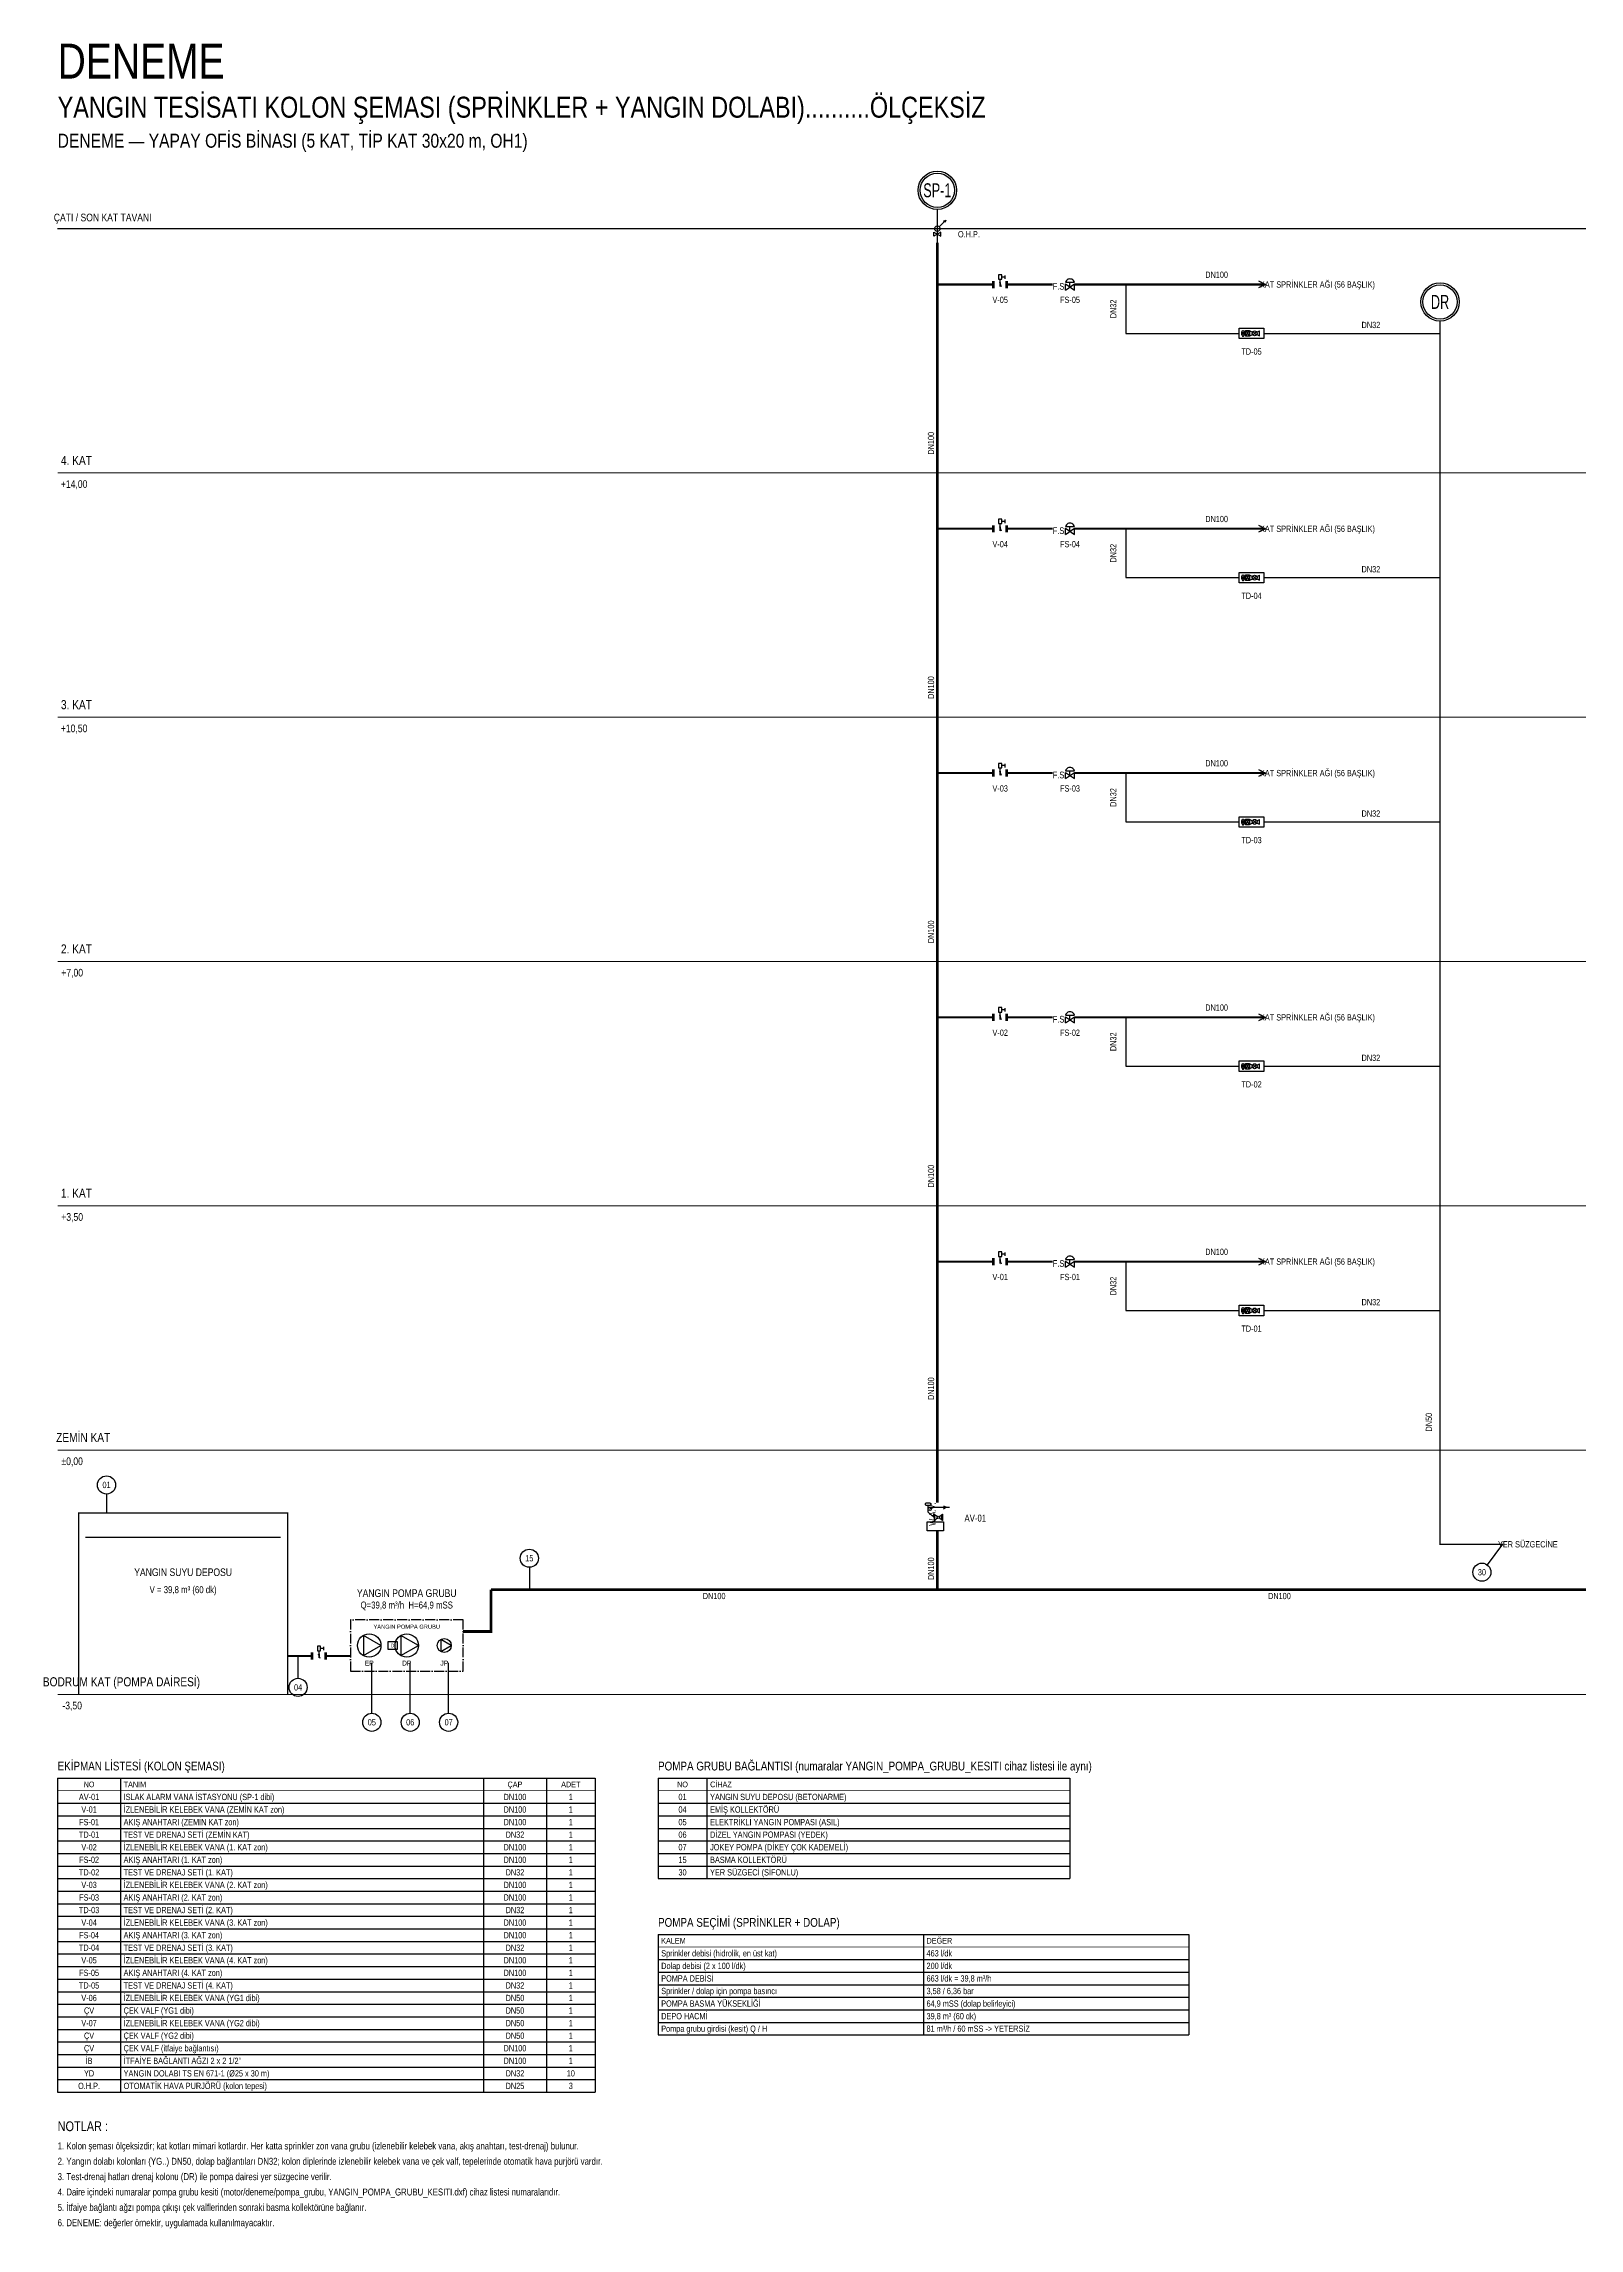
# Model space of a CAD drawing. Header units: centimetres. Extents: x -580 to 3890, y -1115 to 2015.
# Drawn here: x -580 to 1619, y -1115 to 2015 of the extents above; entities that cross this region are included whole.
import ezdxf
from ezdxf.enums import TextEntityAlignment as Align

# ---------------------------------------------------------------- set-up
doc = ezdxf.new("R2010")
doc.units = ezdxf.units.CM
doc.linetypes.add('DASHDOT', pattern=[3.556, 2.54, -0.508, 0, -0.508])
doc.linetypes.add('DASHED', pattern=[1.524, 1.27, -0.254])
for name, color, linetype in [('MTY-PISSU-KOLONNO', 211, 'Continuous'), ('MTY-VANA', 1, 'Continuous'), ('ROTAS-YANGIN-ANA-BORU', 1, 'Continuous'), ('ROTAS-YANGIN-BASLIK', 7, 'Continuous'), ('ROTAS-YANGIN-DEPO', 5, 'Continuous'), ('ROTAS-YANGIN-DRENAJ', 8, 'DASHED'), ('ROTAS-YANGIN-NOT', 1, 'Continuous'), ('ROTAS-YANGIN-SEMA-BALON', 6, 'Continuous'), ('ROTAS-YANGIN-SEMA-CAP', 3, 'Continuous'), ('ROTAS-YANGIN-SEMA-KAT', 8, 'Continuous'), ('ROTAS-YANGIN-SEMA-KOT', 7, 'Continuous'), ('ROTAS-YANGIN-SEMA-NO', 1, 'Continuous'), ('ROTAS-YANGIN-SEMA-YAZI', 7, 'Continuous'), ('ROTAS-YANGIN-SEMBOL', 10, 'Continuous'), ('ROTAS-YANGIN-SPR-BORU', 140, 'Continuous'), ('ROTAS-YANGIN-TABLO', 7, 'Continuous')]:
    doc.layers.add(name, color=color, linetype=linetype)
doc.styles.add('ANOTATIVO', font='arial.ttf')
doc.styles.add('CAP', font='wturkce.SHX', dxfattribs={"width": 0.65})
doc.styles.add('ROTAS', font='arial.ttf')

# ---------------------------------------------------------------- blocks, each defined once
blk = doc.blocks.new('ROTAS-YANGIN-POMPA-SETI')
at = {"linetype": 'DASHDOT', "ltscale": 4}
blk.add_lwpolyline([(-57.6, -26.4), (57.6, -26.4), (57.6, 26.4), (-57.6, 26.4)], close=True, dxfattribs=at)
for points in [[(-26.4, 0), (-44.4, 10.392), (-44.4, -10.392)], [(-19.2, -3.6), (-9.6, -3.6), (-9.6, 3.6), (-19.2, 3.6)], [(12, 0), (-6, 10.392), (-6, -10.392)], [(45.6, 0), (34.8, 6.2352), (34.8, -6.2352)]]:
    blk.add_lwpolyline(points, close=True)
for centre, radius in [((-38.4, 0), 12), ((0, 0), 12), ((38.4, 0), 7.2)]:
    blk.add_circle(centre, radius)
at = {"style": 'ROTAS'}
for s, height, p in [('YANGIN POMPA GRUBU', 4.2, (0, 19.2)), ('D', 3.6, (-14.4, 0)), ('EP', 5, (-38.4, -18)), ('DP', 5, (0, -18)), ('JP', 5, (38.4, -18))]:
    blk.add_text(s, height=height, dxfattribs=at).set_placement(p, align=Align.MIDDLE_CENTER)
blk.add_attdef('NO', text='', height=6, dxfattribs=at).set_placement((0, 29.4), align=Align.BOTTOM_CENTER)
blk = doc.blocks.new('MTY-IZLENEBILIR KELEBEK VANA')
at = {"layer": 'MTY-VANA', "linetype": 'Continuous'}
for p, q in [((-10.7, -5.1), (-10.7, 4.9)), ((-10.7, -5.1), (-10.7, 4.9)), ((-10.7, -5.1), (-10.7, 4.9)), ((-10.7, -5.1), (-10.7, 4.9)), ((-8.7, -5.1), (-8.7, 4.9)), ((-8.7, -5.1), (-8.7, 4.9)), ((-8.7, -5.1), (-8.7, 4.9)), ((-8.7, -5.1), (-8.7, 4.9)), ((0, 0), (0, 7.4)), ((0, 0), (0, 7.4)), ((0, 0), (0, 7.4)), ((0, 0), (0, 7.4)), ((8.7, -5.1), (8.7, 4.9)), ((8.7, -5.1), (8.7, 4.9)), ((8.7, -5.1), (8.7, 4.9)), ((8.7, -5.1), (8.7, 4.9)), ((10.7, -5.1), (10.7, 4.9)), ((10.7, -5.1), (10.7, 4.9)), ((10.7, -5.1), (10.7, 4.9)), ((10.7, -5.1), (10.7, 4.9))]:
    blk.add_line(p, q, dxfattribs=at)
at = {"layer": 'MTY-VANA'}
for p, q in [((-1.2, 3.1), (1.2, -3.1)), ((-1.2, 3.1), (1.2, -3.1)), ((-1.2, 3.1), (1.2, -3.1)), ((7, 10.6), (2.2, 10.6)), ((7, 10.6), (2.2, 10.6)), ((7, 10.6), (2.2, 10.6)), ((7, 10.6), (2.2, 10.6)), ((7, 8.2), (7, 13.1)), ((7, 8.2), (7, 13.1)), ((7, 8.2), (7, 13.1)), ((7, 8.2), (7, 13.1))]:
    blk.add_line(p, q, dxfattribs=at)
blk.add_lwpolyline([(-2.2, 13.9), (-2.2, 7.4), (2.2, 7.4), (2.2, 13.9)], close=True, dxfattribs=at)
blk.add_lwpolyline([(-2.2, 13.9), (-2.2, 7.4), (2.2, 7.4), (2.2, 13.9)], close=True, dxfattribs=at)
blk.add_lwpolyline([(-2.2, 13.9), (-2.2, 7.4), (2.2, 7.4), (2.2, 13.9)], close=True, dxfattribs=at)
blk.add_lwpolyline([(-2.2, 13.9), (-2.2, 7.4), (2.2, 7.4), (2.2, 13.9)], close=True, dxfattribs=at)
at = {"layer": 'MTY-VANA', "linetype": 'Continuous'}
blk.add_trace([(-1.2, 3.1), (1.2, 3.1), (-1.2, -3.1), (1.2, -3.1)], dxfattribs=at)
blk.add_trace([(-1.2, 3.1), (1.2, 3.1), (-1.2, -3.1), (1.2, -3.1)], dxfattribs=at)
blk.add_trace([(-1.2, 3.1), (1.2, 3.1), (-1.2, -3.1), (1.2, -3.1)], dxfattribs=at)
blk.add_trace([(-1.2, 3.1), (1.2, 3.1), (-1.2, -3.1), (1.2, -3.1)], dxfattribs=at)
at = {"layer": 'MTY-VANA', "style": 'CAP', "width": 0.65}
blk.add_attdef('CAP', text='', height=5, rotation=270, dxfattribs=at).set_placement((0, 0), align=Align.CENTER)
blk = doc.blocks.new('ROTAS-ISLAK-ALARM')
for p, q in [((-4.6, 3.9), (-1.9, 0.1)), ((-4.6, 3.9), (2.7, 3.9)), ((-0.9, 4.7), (6.7, 13.3)), ((0.1, 0.1), (2.7, 3.9)), ((6.7, 13.3), (13.5, 13.3)), ((13.5, 13.3), (13.5, -10.7)), ((13.5, 13.3), (15.9, 13.3)), ((-4.6, -6.4), (-2, -2.6)), ((-4.6, -6.4), (2.7, -6.4)), ((0.1, -2.6), (2.7, -6.4)), ((11.3, -8.7), (13.5, -13.1)), ((15.7, -8.7), (13.5, -13.1)), ((13.5, -13.1), (13.5, -17.2))]:
    blk.add_line(p, q)
for points in [[(-20, 14.6), (-7.1, 14.6), (-7.1, -8.9), (-20, -8.9), (-20, 14.6)], [(3.6, 4.2), (3.6, 4.7), (-5.4, 4.7), (-5.4, 4.2), (3.6, 4.2)], [(17.1, 17.2), (18.8, 17.2), (20, 16), (20, 10.6), (18.8, 9.4), (17.1, 9.4), (15.9, 10.6), (15.9, 16), (17.1, 17.2)], [(3.6, -6.7), (3.6, -7.3), (-5.4, -7.3), (-5.4, -6.7), (3.6, -6.7)]]:
    blk.add_lwpolyline(points)
for centre, radius in [((-0.9, -1.3), 1.7), ((11.1, 10.9), 2.4)]:
    blk.add_circle(centre, radius)
at = {"style": 'ROTAS', "width": 0.7}
blk.add_text('W.A.V.', height=9.6, dxfattribs=at).set_placement((-13, 2.4))
at = {"style": 'ROTAS'}
blk.add_attdef('NO', text='', height=6, dxfattribs=at).set_placement((0, 20.2), align=Align.BOTTOM_CENTER)
blk = doc.blocks.new('ROTAS-AKIS-ANAHTARI')
for p, q in [((-6.5, 3.1), (6.5, 3.1)), ((-6.5, -8), (-6.5, 0.8)), ((-6.5, 0.8), (6.5, -8)), ((-6.5, -8), (6.5, 0.8)), ((0, -3.6), (0, 3.1)), ((6.5, -8), (6.5, 0.8))]:
    blk.add_line(p, q)
blk.add_lwpolyline([(6.5, 3.1), (5.9, 4.4), (5.1, 5.6), (4, 6.6), (2.8, 7.4), (1.4, 7.8), (0, 8), (-1.5, 7.8), (-2.9, 7.4), (-4.1, 6.6), (-5.2, 5.6), (-6, 4.4), (-6.5, 3.1)])
at = {"style": 'ROTAS', "width": 0.7}
blk.add_text('F.S', height=9.6, dxfattribs=at).set_placement((-24.8, -7.5))
at = {"style": 'ROTAS'}
blk.add_attdef('NO', text='', height=6, dxfattribs=at).set_placement((0, 11), align=Align.BOTTOM_CENTER)
blk = doc.blocks.new('ROTAS-TEST-DRENAJ')
for p, q in [((-13.7, 1.9), (-12.7, 4.1)), ((-11.4, 4.1), (-10.4, 1.9)), ((-10.9, 0), (-8.4, 0)), ((-8.4, 4.1), (-2.7, -4.1)), ((-8.4, -4.1), (-2.7, 4.1)), ((-8.4, 4.1), (-2.7, -4.1)), ((-8.4, -4.1), (-2.7, 4.1)), ((-2.7, 0), (-2.2, 0)), ((-2.2, 3.4), (1.3, 1.6)), ((-2.2, -3.4), (-2.2, 3.4)), ((2, -2.5), (7, 2.5)), ((2, 2.5), (7, -2.5)), ((7.7, 1.6), (11.2, 3.4)), ((11.2, -3.4), (11.2, 3.4)), ((-13.7, -1.9), (-12.7, -4.1)), ((-11.4, -4.1), (-10.4, -1.9)), ((-2.2, -3.4), (1.3, -1.6)), ((7.7, -1.6), (11.2, -3.4))]:
    blk.add_line(p, q)
for points in [[(-17.7, -7.5), (-17.7, 7.5), (17.7, 7.5), (17.7, -7.5), (-17.7, -7.5)], [(-13.7, -1.9), (-13.7, 1.9)], [(-10.9, -0.9), (-10.9, 0.9), (-13.3, 0.9), (-13.3, -0.9), (-10.9, -0.9)], [(-12.7, 4.1), (-11.4, 4.1)], [(-10.4, -1.9), (-10.4, 1.9)], [(-8.4, -4.1), (-8.4, 4.1), (-2.7, 4.1), (-2.7, -4.1), (-8.4, -4.1)], [(-12.7, -4.1), (-11.4, -4.1)]]:
    blk.add_lwpolyline(points)
blk.add_circle((4.5, 0), 3.55)
at = {"style": 'ROTAS'}
blk.add_attdef('NO', text='', height=6, dxfattribs=at).set_placement((0, 10.5), align=Align.BOTTOM_CENTER)
blk = doc.blocks.new('ROTAS-PURJOR-SPRINKLER')
for p, q in [((1.4, 11.4), (6, 16)), ((0, 0), (0, 8))]:
    blk.add_line(p, q)
blk.add_lwpolyline([(4.5, 15.3), (6, 16), (5.3, 14.5)])
blk.add_lwpolyline([(-2.4, 4.6), (-2.4, 7.4), (2.4, 4.6), (2.4, 7.4)], close=True)
blk.add_circle((0, 10), 2)
blk = doc.blocks.new('MTY-KOLON NO')
at = {"layer": 'MTY-PISSU-KOLONNO', "color": 1, "linetype": 'Continuous', "ltscale": 100}
blk.add_circle((0, 0), 27.5, dxfattribs=at)
at = {"layer": 'MTY-PISSU-KOLONNO', "color": 7, "linetype": 'Continuous', "ltscale": 100}
blk.add_circle((0, 0), 24.5, dxfattribs=at)
at = {"style": 'ANOTATIVO', "width": 0.65}
blk.add_attdef('K', text='', height=20, dxfattribs=at).set_placement((0, 0), align=Align.MIDDLE_CENTER)

msp = doc.modelspace()

# ---------------------------------------------------------------- linework, layer by layer
at = {"layer": 'ROTAS-YANGIN-ANA-BORU'}
for points, const_width in [([(20.6, -260), (60.6, -260), (60.6, -200)], 4), ([(60.6, -200), (700, -200)], 4), ([(700, -200), (1680, -200)], 4), ([(-230.6, -295), (-196.3, -295)], 3), ([(-175, -295), (-140.6, -295)], 3)]:
    msp.add_lwpolyline(points, dxfattribs=dict(at, const_width=const_width))
at = {"layer": 'ROTAS-YANGIN-DEPO'}
msp.add_lwpolyline([(-520, -125), (-240.6, -125)], dxfattribs=at)
at = {"layer": 'ROTAS-YANGIN-DRENAJ'}
for points in [[(970, 1600), (1132.3, 1600)], [(1167.7, 1600), (1420, 1600)], [(970, 1250), (1132.3, 1250)], [(1167.7, 1250), (1420, 1250)], [(970, 900), (1132.3, 900)], [(1167.7, 900), (1420, 900)], [(970, 550), (1132.3, 550)], [(1167.7, 550), (1420, 550)], [(970, 200), (1132.3, 200)], [(1167.7, 200), (1420, 200)]]:
    msp.add_lwpolyline(points, dxfattribs=at)
at = {"layer": 'ROTAS-YANGIN-DRENAJ', "const_width": 2}
msp.add_lwpolyline([(1420, 1600), (1420, -135), (1510, -135)], dxfattribs=at)
at = {"layer": 'ROTAS-YANGIN-SEMA-BALON'}
for points in [[(700, 1740), (700, 1777)], [(1420, 1580), (1420, 1617)], [(-490, -63), (-490, -90)], [(115.6, -168), (115.6, -200)], [(-215.6, -327), (-215.6, -295)], [(-110, -377), (-110, -305)], [(-55, -377), (-55, -305)], [(0, -377), (0, -305)]]:
    msp.add_lwpolyline(points, dxfattribs=at)
for centre in [(-490, -50), (115.6, -155), (1480, -175), (-215.6, -340), (-110, -390), (-55, -390), (0, -390)]:
    msp.add_circle(centre, 13, dxfattribs=at)
at = {"layer": 'ROTAS-YANGIN-SEMA-KAT'}
msp.add_lwpolyline([(-560, 1750), (3080, 1750)], dxfattribs=at)
at = {"layer": 'ROTAS-YANGIN-SEMA-KAT', "const_width": 1.5}
for points in [[(-560, 1400), (3080, 1400)], [(-560, 1050), (3080, 1050)], [(-560, 700), (3080, 700)], [(-560, 350), (3080, 350)], [(-560, 0), (3080, 0)], [(-560, -350), (3080, -350)]]:
    msp.add_lwpolyline(points, dxfattribs=at)
at = {"layer": 'ROTAS-YANGIN-SPR-BORU'}
for points, const_width in [([(700, 1670), (700, 1730)], 4), ([(700, 1320), (700, 1670)], 4), ([(700, 1670), (779.3, 1670)], 3), ([(800.7, 1670), (865.2, 1670)], 3), ([(896.5, 1670), (1170, 1670)], 3), ([(700, 970), (700, 1320)], 4), ([(700, 1320), (779.3, 1320)], 3), ([(800.7, 1320), (865.2, 1320)], 3), ([(896.5, 1320), (1170, 1320)], 3), ([(700, 620), (700, 970)], 4), ([(700, 970), (779.3, 970)], 3), ([(800.7, 970), (865.2, 970)], 3), ([(896.5, 970), (1170, 970)], 3), ([(700, 270), (700, 620)], 4), ([(700, 620), (779.3, 620)], 3), ([(800.7, 620), (865.2, 620)], 3), ([(896.5, 620), (1170, 620)], 3), ([(700, -10), (700, 270)], 4), ([(700, 270), (779.3, 270)], 3), ([(800.7, 270), (865.2, 270)], 3), ([(896.5, 270), (1170, 270)], 3), ([(700, -75.5), (700, -10)], 4), ([(700, -200), (700, -115.5)], 4)]:
    msp.add_lwpolyline(points, dxfattribs=dict(at, const_width=const_width))
for points in [[(970, 1670), (970, 1600)], [(970, 1320), (970, 1250)], [(970, 970), (970, 900)], [(970, 620), (970, 550)], [(970, 270), (970, 200)]]:
    msp.add_lwpolyline(points, dxfattribs=at)
at = {"layer": 'ROTAS-YANGIN-TABLO'}
for p, q in [((-560, -470), (-560, -920)), ((-470, -470), (-470, -920)), ((50, -470), (50, -920)), ((140, -470), (140, -920)), ((210, -470), (210, -920)), ((300, -470), (300, -614)), ((370, -470), (370, -614)), ((890, -470), (890, -614)), ((300, -694), (300, -838)), ((680, -694), (680, -838)), ((1060, -694), (1060, -838))]:
    msp.add_line(p, q, dxfattribs=at)
at = {"layer": 'ROTAS-YANGIN-TABLO', "const_width": 1}
for points in [[(-560, -488), (210, -488)], [(300, -488), (890, -488)], [(300, -712), (1060, -712)]]:
    msp.add_lwpolyline(points, dxfattribs=at)
at = {"layer": 'ROTAS-YANGIN-TABLO'}
for points in [[(-560, -470), (210, -470)], [(300, -470), (890, -470)], [(-560, -506), (210, -506)], [(-560, -524), (210, -524)], [(300, -506), (890, -506)], [(300, -524), (890, -524)], [(-560, -542), (210, -542)], [(-560, -560), (210, -560)], [(300, -542), (890, -542)], [(300, -560), (890, -560)], [(-560, -578), (210, -578)], [(300, -578), (890, -578)], [(-560, -596), (210, -596)], [(-560, -614), (210, -614)], [(300, -596), (890, -596)], [(300, -614), (890, -614)], [(-560, -632), (210, -632)], [(-560, -650), (210, -650)], [(-560, -668), (210, -668)], [(-560, -686), (210, -686)], [(-560, -704), (210, -704)], [(300, -694), (1060, -694)], [(-560, -722), (210, -722)], [(-560, -740), (210, -740)], [(300, -730), (1060, -730)], [(300, -748), (1060, -748)], [(-560, -758), (210, -758)], [(-560, -776), (210, -776)], [(300, -766), (1060, -766)], [(-560, -794), (210, -794)], [(-560, -812), (210, -812)], [(300, -784), (1060, -784)], [(300, -802), (1060, -802)], [(-560, -830), (210, -830)], [(300, -820), (1060, -820)], [(300, -838), (1060, -838)], [(-560, -848), (210, -848)], [(-560, -866), (210, -866)], [(-560, -884), (210, -884)], [(-560, -902), (210, -902)], [(-560, -920), (210, -920)]]:
    msp.add_lwpolyline(points, dxfattribs=at)

# ---------------------------------------------------------------- block references
at = {"layer": 'ROTAS-YANGIN-SEMBOL'}
ref = msp.add_blockref('MTY-KOLON NO', (700, 1805), dxfattribs=at)
ref.add_attrib('K', 'SP-1', dxfattribs={"layer": '0', "height": 20, "style": 'ROTAS', "width": 0.65}).set_placement((700, 1805), align=Align.MIDDLE_CENTER)
for name, p, xscale, yscale in [('ROTAS-PURJOR-SPRINKLER', (700, 1730), 2, 2), ('ROTAS-YANGIN-POMPA-SETI', (-60, -280), 1.4, 1.4)]:
    msp.add_blockref(name, p, dxfattribs=dict(at, xscale=xscale, yscale=yscale))
for name, p in [('MTY-IZLENEBILIR KELEBEK VANA', (790, 1670)), ('ROTAS-AKIS-ANAHTARI', (890, 1670)), ('ROTAS-TEST-DRENAJ', (1150, 1600)), ('MTY-IZLENEBILIR KELEBEK VANA', (790, 1320)), ('ROTAS-AKIS-ANAHTARI', (890, 1320)), ('ROTAS-TEST-DRENAJ', (1150, 1250)), ('MTY-IZLENEBILIR KELEBEK VANA', (790, 970)), ('ROTAS-AKIS-ANAHTARI', (890, 970)), ('ROTAS-TEST-DRENAJ', (1150, 900)), ('MTY-IZLENEBILIR KELEBEK VANA', (790, 620)), ('ROTAS-AKIS-ANAHTARI', (890, 620)), ('ROTAS-TEST-DRENAJ', (1150, 550)), ('MTY-IZLENEBILIR KELEBEK VANA', (790, 270)), ('ROTAS-AKIS-ANAHTARI', (890, 270)), ('ROTAS-TEST-DRENAJ', (1150, 200)), ('MTY-IZLENEBILIR KELEBEK VANA', (-185.6, -295))]:
    msp.add_blockref(name, p, dxfattribs=at)
ref = msp.add_blockref('MTY-KOLON NO', (1420, 1645), dxfattribs=at)
ref.add_attrib('K', 'DR', dxfattribs={"layer": '0', "height": 20, "style": 'ROTAS', "width": 0.65}).set_placement((1420, 1645), align=Align.MIDDLE_CENTER)
at = {"layer": 'ROTAS-YANGIN-SEMBOL', "rotation": 90}
msp.add_blockref('ROTAS-ISLAK-ALARM', (700, -95.5), dxfattribs=at)

# ---------------------------------------------------------------- texts
at = {"layer": 'ROTAS-YANGIN-BASLIK', "style": 'ROTAS', "width": 0.8}
for s, height, p in [('DENEME', 50, (-560, 1950)), ('YANGIN TESİSATI KOLON ŞEMASI (SPRİNKLER + YANGIN DOLABI)..........ÖLÇEKSİZ', 30, (-560, 1900)), ('DENEME — YAPAY OFİS BİNASI (5 KAT, TİP KAT 30x20 m, OH1)', 20, (-560, 1860))]:
    msp.add_text(s, height=height, dxfattribs=at).set_placement(p, align=Align.BOTTOM_LEFT)
at = {"layer": 'ROTAS-YANGIN-NOT', "style": 'ROTAS', "width": 0.8}
for s, height, p in [('NOTLAR :', 14, (-560, -980)), ('1. Kolon şeması ölçeksizdir; kat kotları mimari kotlardır. Her katta sprinkler zon vana grubu (izlenebilir kelebek vana, akış anahtarı, test-drenaj) bulunur.', 10, (-560, -1005)), ('2. Yangın dolabı kolonları (YG..) DN50, dolap bağlantıları DN32; kolon diplerinde izlenebilir kelebek vana ve çek valf, tepelerinde otomatik hava purjörü vardır.', 10, (-560, -1027)), ('4. Daire içindeki numaralar pompa grubu kesiti (motor/deneme/pompa_grubu, YANGIN_POMPA_GRUBU_KESITI.dxf) cihaz listesi numaralarıdır.', 10, (-560, -1071)), ('3. Test-drenaj hatları drenaj kolonu (DR) ile pompa dairesi yer süzgecine verilir.', 10, (-560, -1049)), ('5. İtfaiye bağlantı ağzı pompa çıkışı çek valflerinden sonraki basma kollektörüne bağlanır.', 10, (-560, -1093)), ('6. DENEME: değerler örnektir, uygulamada kullanılmayacaktır.', 10, (-560, -1115))]:
    msp.add_text(s, height=height, dxfattribs=at).set_placement(p, align=Align.BOTTOM_LEFT)
at = {"layer": 'ROTAS-YANGIN-SEMA-BALON', "style": 'ROTAS', "width": 0.8}
for s, p in [('01', (-490, -50)), ('15', (115.6, -155)), ('30', (1480, -175)), ('04', (-215.6, -340)), ('05', (-110, -390)), ('06', (-55, -390)), ('07', (0, -390))]:
    msp.add_text(s, height=9, dxfattribs=at).set_placement(p, align=Align.MIDDLE_CENTER)
at = {"layer": 'ROTAS-YANGIN-TABLO', "style": 'ROTAS', "width": 0.8}
for s, p in [('EKİPMAN LİSTESİ (KOLON ŞEMASI)', (-560, -462.8)), ('POMPA GRUBU BAĞLANTISI (numaralar YANGIN_POMPA_GRUBU_KESITI cihaz listesi ile aynı)', (300, -462.8)), ('POMPA SEÇİMİ (SPRİNKLER + DOLAP)', (300, -686.8))]:
    msp.add_text(s, height=12.6, dxfattribs=at).set_placement(p, align=Align.BOTTOM_LEFT)
for s, height, p in [('AV-01', 9, (-515, -497)), ('NO', 8.1, (-515, -479)), ('DN100', 9, (95, -497)), ('ÇAP', 8.1, (95, -479)), ('ADET', 8.1, (175, -479)), ('1', 9, (175, -497)), ('NO', 8.1, (335, -479)), ('01', 9, (335, -497)), ('FS-01', 9, (-515, -533)), ('V-01', 9, (-515, -515)), ('DN100', 9, (95, -515)), ('DN100', 9, (95, -533)), ('1', 9, (175, -515)), ('1', 9, (175, -533)), ('04', 9, (335, -515)), ('05', 9, (335, -533)), ('TD-01', 9, (-515, -551)), ('DN32', 9, (95, -551)), ('1', 9, (175, -551)), ('06', 9, (335, -551)), ('FS-02', 9, (-515, -587)), ('V-02', 9, (-515, -569)), ('DN100', 9, (95, -569)), ('DN100', 9, (95, -587)), ('1', 9, (175, -569)), ('1', 9, (175, -587)), ('07', 9, (335, -569)), ('15', 9, (335, -587)), ('TD-02', 9, (-515, -605)), ('V-03', 9, (-515, -623)), ('DN100', 9, (95, -623)), ('DN32', 9, (95, -605)), ('1', 9, (175, -605)), ('1', 9, (175, -623)), ('30', 9, (335, -605)), ('TD-03', 9, (-515, -659)), ('FS-03', 9, (-515, -641)), ('DN100', 9, (95, -641)), ('DN32', 9, (95, -659)), ('1', 9, (175, -641)), ('1', 9, (175, -659)), ('V-04', 9, (-515, -677)), ('DN100', 9, (95, -677)), ('1', 9, (175, -677)), ('TD-04', 9, (-515, -713)), ('FS-04', 9, (-515, -695)), ('DN100', 9, (95, -695)), ('DN32', 9, (95, -713)), ('1', 9, (175, -695)), ('1', 9, (175, -713)), ('FS-05', 9, (-515, -749)), ('V-05', 9, (-515, -731)), ('DN100', 9, (95, -731)), ('DN100', 9, (95, -749)), ('1', 9, (175, -731)), ('1', 9, (175, -749)), ('TD-05', 9, (-515, -767)), ('V-06', 9, (-515, -785)), ('DN32', 9, (95, -767)), ('DN50', 9, (95, -785)), ('1', 9, (175, -767)), ('1', 9, (175, -785)), ('ÇV', 9, (-515, -803)), ('DN50', 9, (95, -803)), ('1', 9, (175, -803)), ('V-07', 9, (-515, -821)), ('ÇV', 9, (-515, -839)), ('DN50', 9, (95, -821)), ('DN50', 9, (95, -839)), ('1', 9, (175, -821)), ('1', 9, (175, -839)), ('ÇV', 9, (-515, -857)), ('İB', 9, (-515, -875)), ('DN100', 9, (95, -857)), ('DN100', 9, (95, -875)), ('1', 9, (175, -857)), ('1', 9, (175, -875)), ('O.H.P.', 9, (-515, -911)), ('YD', 9, (-515, -893)), ('DN32', 9, (95, -893)), ('DN25', 9, (95, -911)), ('10', 9, (175, -893)), ('3', 9, (175, -911))]:
    msp.add_text(s, height=height, dxfattribs=at).set_placement(p, align=Align.MIDDLE_CENTER)
for s, height, p in [('TANIM', 8.1, (-465.5, -479)), ('ISLAK ALARM VANA İSTASYONU (SP-1 dibi)', 9, (-465.5, -497)), ('YANGIN SUYU DEPOSU (BETONARME)', 9, (374.5, -497)), ('CİHAZ', 8.1, (374.5, -479)), ('AKIŞ ANAHTARI (ZEMİN KAT zon)', 9, (-465.5, -533)), ('İZLENEBİLİR KELEBEK VANA (ZEMİN KAT zon)', 9, (-465.5, -515)), ('EMİŞ KOLLEKTÖRÜ', 9, (374.5, -515)), ('ELEKTRİKLİ YANGIN POMPASI (ASIL)', 9, (374.5, -533)), ('TEST VE DRENAJ SETİ (ZEMİN KAT)', 9, (-465.5, -551)), ('İZLENEBİLİR KELEBEK VANA (1. KAT zon)', 9, (-465.5, -569)), ('JOKEY POMPA (DİKEY ÇOK KADEMELİ)', 9, (374.5, -569)), ('DİZEL YANGIN POMPASI (YEDEK)', 9, (374.5, -551)), ('AKIŞ ANAHTARI (1. KAT zon)', 9, (-465.5, -587)), ('BASMA KOLLEKTÖRÜ', 9, (374.5, -587)), ('TEST VE DRENAJ SETİ (1. KAT)', 9, (-465.5, -605)), ('İZLENEBİLİR KELEBEK VANA (2. KAT zon)', 9, (-465.5, -623)), ('YER SÜZGECİ (SİFONLU)', 9, (374.5, -605)), ('AKIŞ ANAHTARI (2. KAT zon)', 9, (-465.5, -641)), ('TEST VE DRENAJ SETİ (2. KAT)', 9, (-465.5, -659)), ('İZLENEBİLİR KELEBEK VANA (3. KAT zon)', 9, (-465.5, -677)), ('AKIŞ ANAHTARI (3. KAT zon)', 9, (-465.5, -695)), ('TEST VE DRENAJ SETİ (3. KAT)', 9, (-465.5, -713)), ('Sprinkler debisi (hidrolik, en üst kat)', 9, (304.5, -721)), ('KALEM', 8.1, (304.5, -703)), ('463 l/dk', 9, (684.5, -721)), ('DEĞER', 8.1, (684.5, -703)), ('AKIŞ ANAHTARI (4. KAT zon)', 9, (-465.5, -749)), ('İZLENEBİLİR KELEBEK VANA (4. KAT zon)', 9, (-465.5, -731)), ('Dolap debisi (2 x 100 l/dk)', 9, (304.5, -739)), ('POMPA DEBİSİ', 9, (304.5, -757)), ('200 l/dk', 9, (684.5, -739)), ('TEST VE DRENAJ SETİ (4. KAT)', 9, (-465.5, -767)), ('İZLENEBİLİR KELEBEK VANA (YG1 dibi)', 9, (-465.5, -785)), ('Sprinkler / dolap için pompa basıncı', 9, (304.5, -775)), ('3,58 / 6,36 bar', 9, (684.5, -775)), ('663 l/dk = 39,8 m³/h', 9, (684.5, -757)), ('ÇEK VALF (YG1 dibi)', 9, (-465.5, -803)), ('POMPA BASMA YÜKSEKLİĞİ', 9, (304.5, -793)), ('DEPO HACMİ', 9, (304.5, -811)), ('39,8 m³ (60 dk)', 9, (684.5, -811)), ('64,9 mSS (dolap belirleyici)', 9, (684.5, -793)), ('ÇEK VALF (YG2 dibi)', 9, (-465.5, -839)), ('İZLENEBİLİR KELEBEK VANA (YG2 dibi)', 9, (-465.5, -821)), ('Pompa grubu girdisi (kesit) Q / H', 9, (304.5, -829)), ('81 m³/h / 60 mSS -> YETERSİZ', 9, (684.5, -829)), ('ÇEK VALF (itfaiye bağlantısı)', 9, (-465.5, -857)), ('İTFAİYE BAĞLANTI AĞZI 2 x 2 1/2"', 9, (-465.5, -875)), ('YANGIN DOLABI TS EN 671-1 (Ø25 x 30 m)', 9, (-465.5, -893)), ('OTOMATİK HAVA PURJÖRÜ (kolon tepesi)', 9, (-465.5, -911))]:
    msp.add_text(s, height=height, dxfattribs=at).set_placement(p, align=Align.MIDDLE_LEFT)

# ---------------------------------------------------------------- wipeouts: each hides what was drawn before it
for points in [[(740, -104.2), (768.8, -104.2), (768.8, -90.7), (740, -90.7)], [(-111.3, -212.4), (-8.7, -212.4), (-8.7, -197.6), (-111.3, -197.6)]]:
    msp.add_wipeout(points)

# ---------------------------------------------------------------- next in the draw order: texts
at = {"layer": 'ROTAS-YANGIN-SEMA-NO', "style": 'ROTAS', "width": 0.8}
msp.add_text('AV-01', height=10, dxfattribs=at).set_placement((754.4, -97.5), align=Align.MIDDLE_CENTER)
at = {"layer": 'ROTAS-YANGIN-SEMA-YAZI', "style": 'ROTAS', "width": 0.8}
msp.add_text('YANGIN POMPA GRUBU', height=11, dxfattribs=at).set_placement((-60, -205), align=Align.MIDDLE_CENTER)

# ---------------------------------------------------------------- next in the draw order: wipeouts: each hides what was drawn before it
for points in [[(-555, 1758.6), (-436, 1758.6), (-436, 1773.4), (-555, 1773.4)], [(730, 1735.9), (760.4, 1735.9), (760.4, 1748.1), (730, 1748.1)], [(1087, 1677.9), (1113, 1677.9), (1113, 1690.1), (1087, 1690.1)], [(1178, 1663.9), (1311.1, 1663.9), (1311.1, 1676.1), (1178, 1676.1)], [(779.3, 1641.9), (800.7, 1641.9), (800.7, 1654.1), (779.3, 1654.1)], [(877, 1641.9), (903, 1641.9), (903, 1654.1), (877, 1654.1)], [(945.9, 1624.3), (958.1, 1624.3), (958.1, 1645.7), (945.9, 1645.7)], [(1310.3, 1605.9), (1331.7, 1605.9), (1331.7, 1618.1), (1310.3, 1618.1)], [(1137, 1567.9), (1163, 1567.9), (1163, 1580.1), (1137, 1580.1)], [(684.8, 1429.5), (697, 1429.5), (697, 1455.5), (684.8, 1455.5)], [(-555, 1409.2), (-511.1, 1409.2), (-511.1, 1426.8), (-555, 1426.8)], [(-555, 1376.6), (-517.9, 1376.6), (-517.9, 1391.4), (-555, 1391.4)], [(1087, 1327.9), (1113, 1327.9), (1113, 1340.1), (1087, 1340.1)], [(1178, 1313.9), (1311.1, 1313.9), (1311.1, 1326.1), (1178, 1326.1)], [(779.3, 1291.9), (800.7, 1291.9), (800.7, 1304.1), (779.3, 1304.1)], [(877, 1291.9), (903, 1291.9), (903, 1304.1), (877, 1304.1)], [(945.9, 1274.3), (958.1, 1274.3), (958.1, 1295.7), (945.9, 1295.7)], [(1310.3, 1255.9), (1331.7, 1255.9), (1331.7, 1268.1), (1310.3, 1268.1)], [(1137, 1217.9), (1163, 1217.9), (1163, 1230.1), (1137, 1230.1)], [(684.8, 1079.5), (697, 1079.5), (697, 1105.5), (684.8, 1105.5)], [(-555, 1059.2), (-511.1, 1059.2), (-511.1, 1076.8), (-555, 1076.8)], [(-555, 1026.6), (-517.9, 1026.6), (-517.9, 1041.4), (-555, 1041.4)], [(1087, 977.9), (1113, 977.9), (1113, 990.1), (1087, 990.1)], [(1178, 963.9), (1311.1, 963.9), (1311.1, 976.1), (1178, 976.1)], [(779.3, 941.9), (800.7, 941.9), (800.7, 954.1), (779.3, 954.1)], [(877, 941.9), (903, 941.9), (903, 954.1), (877, 954.1)], [(945.9, 924.3), (958.1, 924.3), (958.1, 945.7), (945.9, 945.7)], [(1310.3, 905.9), (1331.7, 905.9), (1331.7, 918.1), (1310.3, 918.1)], [(1137, 867.9), (1163, 867.9), (1163, 880.1), (1137, 880.1)], [(684.8, 729.5), (697, 729.5), (697, 755.5), (684.8, 755.5)], [(-555, 709.2), (-511.1, 709.2), (-511.1, 726.8), (-555, 726.8)], [(-555, 676.6), (-523.3, 676.6), (-523.3, 691.4), (-555, 691.4)], [(1087, 627.9), (1113, 627.9), (1113, 640.1), (1087, 640.1)], [(1178, 613.9), (1311.1, 613.9), (1311.1, 626.1), (1178, 626.1)], [(779.3, 591.9), (800.7, 591.9), (800.7, 604.1), (779.3, 604.1)], [(877, 591.9), (903, 591.9), (903, 604.1), (877, 604.1)], [(945.9, 574.3), (958.1, 574.3), (958.1, 595.7), (945.9, 595.7)], [(1310.3, 555.9), (1331.7, 555.9), (1331.7, 568.1), (1310.3, 568.1)], [(1137, 517.9), (1163, 517.9), (1163, 530.1), (1137, 530.1)], [(-555, 359.2), (-511.1, 359.2), (-511.1, 376.8), (-555, 376.8)], [(684.8, 379.5), (697, 379.5), (697, 405.5), (684.8, 405.5)], [(-555, 326.6), (-523.3, 326.6), (-523.3, 341.4), (-555, 341.4)], [(1087, 277.9), (1113, 277.9), (1113, 290.1), (1087, 290.1)], [(779.3, 241.9), (800.7, 241.9), (800.7, 254.1), (779.3, 254.1)], [(877, 241.9), (903, 241.9), (903, 254.1), (877, 254.1)], [(1178, 263.9), (1311.1, 263.9), (1311.1, 276.1), (1178, 276.1)], [(945.9, 224.3), (958.1, 224.3), (958.1, 245.7), (945.9, 245.7)], [(1310.3, 205.9), (1331.7, 205.9), (1331.7, 218.1), (1310.3, 218.1)], [(1137, 167.9), (1163, 167.9), (1163, 180.1), (1137, 180.1)], [(684.8, 75), (697, 75), (697, 101), (684.8, 101)], [(1397.9, 29.3), (1410.1, 29.3), (1410.1, 50.7), (1397.9, 50.7)], [(-555, 9.2), (-491.8, 9.2), (-491.8, 26.8), (-555, 26.8)], [(-555, -23.4), (-523.3, -23.4), (-523.3, -8.6), (-555, -8.6)], [(1515, -141.1), (1576.6, -141.1), (1576.6, -128.9), (1515, -128.9)], [(684.8, -183), (697, -183), (697, -157), (684.8, -157)], [(367.4, -215.1), (393.3, -215.1), (393.3, -203), (367.4, -203)], [(1177, -215.1), (1203, -215.1), (1203, -203), (1177, -203)], [(-555, -340.8), (-382.2, -340.8), (-382.2, -323.2), (-555, -323.2)], [(-555, -373.4), (-523.3, -373.4), (-523.3, -358.6), (-555, -358.6)]]:
    msp.add_wipeout(points)

# ---------------------------------------------------------------- next in the draw order: linework, layer by layer
at = {"layer": 'ROTAS-YANGIN-DEPO', "const_width": 2}
msp.add_lwpolyline([(-530, -350), (-530, -90), (-230.6, -90), (-230.6, -350)], dxfattribs=at)
at = {"layer": 'ROTAS-YANGIN-SEMA-BALON'}
msp.add_lwpolyline([(1487.8, -164.6), (1510, -135)], dxfattribs=at)
at = {"layer": 'ROTAS-YANGIN-SPR-BORU'}
for points in [[(1160, 1675), (1170, 1670), (1160, 1665)], [(1160, 1325), (1170, 1320), (1160, 1315)], [(1160, 975), (1170, 970), (1160, 965)], [(1160, 625), (1170, 620), (1160, 615)], [(1160, 275), (1170, 270), (1160, 265)]]:
    msp.add_lwpolyline(points, dxfattribs=at)

# ---------------------------------------------------------------- next in the draw order: texts
at = {"layer": 'ROTAS-YANGIN-SEMA-CAP', "style": 'ROTAS', "width": 0.8}
for s, p in [('DN100', (1100, 1684)), ('DN32', (1321, 1612)), ('DN100', (1100, 1334)), ('DN32', (1321, 1262)), ('DN100', (1100, 984)), ('DN32', (1321, 912)), ('DN100', (1100, 634)), ('DN32', (1321, 562)), ('DN100', (1100, 284)), ('DN32', (1321, 212)), ('DN100', (380.3, -209.1)), ('DN100', (1190, -209.1))]:
    msp.add_text(s, height=9, dxfattribs=at).set_placement(p, align=Align.MIDDLE_CENTER)
for s, p in [('DN32', (952, 1635)), ('DN100', (690.9, 1442.5)), ('DN32', (952, 1285)), ('DN100', (690.9, 1092.5)), ('DN32', (952, 935)), ('DN100', (690.9, 742.5)), ('DN32', (952, 585)), ('DN100', (690.9, 392.5)), ('DN32', (952, 235)), ('DN100', (690.9, 88)), ('DN50', (1404, 40)), ('DN100', (690.9, -170))]:
    msp.add_text(s, height=9, rotation=90, dxfattribs=at).set_placement(p, align=Align.MIDDLE_CENTER)
at = {"layer": 'ROTAS-YANGIN-SEMA-KOT', "style": 'ROTAS', "width": 0.8}
for s, height, p in [('ÇATI / SON KAT TAVANI', 11, (-495.5, 1766)), ('4. KAT', 13, (-533.1, 1418)), ('+14,00', 11, (-536.4, 1384)), ('3. KAT', 13, (-533.1, 1068)), ('+10,50', 11, (-536.4, 1034)), ('2. KAT', 13, (-533.1, 718)), ('+7,00', 11, (-539.2, 684)), ('1. KAT', 13, (-533.1, 368)), ('+3,50', 11, (-539.2, 334)), ('ZEMİN KAT', 13, (-523.4, 18)), ('±0,00', 11, (-539.2, -16)), ('BODRUM KAT (POMPA DAİRESİ)', 13, (-468.6, -332)), ('-3,50', 11, (-539.2, -366))]:
    msp.add_text(s, height=height, dxfattribs=at).set_placement(p, align=Align.MIDDLE_CENTER)
at = {"layer": 'ROTAS-YANGIN-SEMA-NO', "style": 'ROTAS', "width": 0.8}
for s, p in [('V-05', (790, 1648)), ('FS-05', (890, 1648)), ('TD-05', (1150, 1574)), ('V-04', (790, 1298)), ('FS-04', (890, 1298)), ('TD-04', (1150, 1224)), ('V-03', (790, 948)), ('FS-03', (890, 948)), ('TD-03', (1150, 874)), ('V-02', (790, 598)), ('FS-02', (890, 598)), ('TD-02', (1150, 524)), ('V-01', (790, 248)), ('FS-01', (890, 248)), ('TD-01', (1150, 174))]:
    msp.add_text(s, height=9, dxfattribs=at).set_placement(p, align=Align.MIDDLE_CENTER)
at = {"layer": 'ROTAS-YANGIN-SEMA-YAZI', "style": 'ROTAS', "width": 0.8}
for s, p in [('O.H.P.', (745.2, 1742)), ('KAT SPRİNKLER AĞI (56 BAŞLIK)', (1244.5, 1670)), ('KAT SPRİNKLER AĞI (56 BAŞLIK)', (1244.5, 1320)), ('KAT SPRİNKLER AĞI (56 BAŞLIK)', (1244.5, 970)), ('KAT SPRİNKLER AĞI (56 BAŞLIK)', (1244.5, 620)), ('KAT SPRİNKLER AĞI (56 BAŞLIK)', (1244.5, 270)), ('YER SÜZGECİNE', (1545.8, -135))]:
    msp.add_text(s, height=9, dxfattribs=at).set_placement(p, align=Align.MIDDLE_CENTER)

# ---------------------------------------------------------------- next in the draw order: wipeouts: each hides what was drawn before it
msp.add_wipeout([(-119, -228.8), (-1, -228.8), (-1, -215.2), (-119, -215.2)])

# ---------------------------------------------------------------- next in the draw order: texts
msp.add_text('Q=39,8 m³/h  H=64,9 mSS', height=10, dxfattribs=at).set_placement((-60, -222), align=Align.MIDDLE_CENTER)

# ---------------------------------------------------------------- next in the draw order: wipeouts: each hides what was drawn before it
msp.add_wipeout([(-431.6, -182.4), (-329, -182.4), (-329, -167.6), (-431.6, -167.6)])

# ---------------------------------------------------------------- next in the draw order: texts
at = {"layer": 'ROTAS-YANGIN-DEPO', "style": 'ROTAS', "width": 0.8}
msp.add_text('YANGIN SUYU DEPOSU', height=11, dxfattribs=at).set_placement((-380.3, -175), align=Align.MIDDLE_CENTER)

# ---------------------------------------------------------------- next in the draw order: wipeouts: each hides what was drawn before it
msp.add_wipeout([(-429.4, -206.8), (-331.2, -206.8), (-331.2, -193.2), (-429.4, -193.2)])

# ---------------------------------------------------------------- next in the draw order: texts
msp.add_text('V = 39,8 m³ (60 dk)', height=10, dxfattribs=at).set_placement((-380.3, -200), align=Align.MIDDLE_CENTER)

doc.saveas('drawing.dxf')
